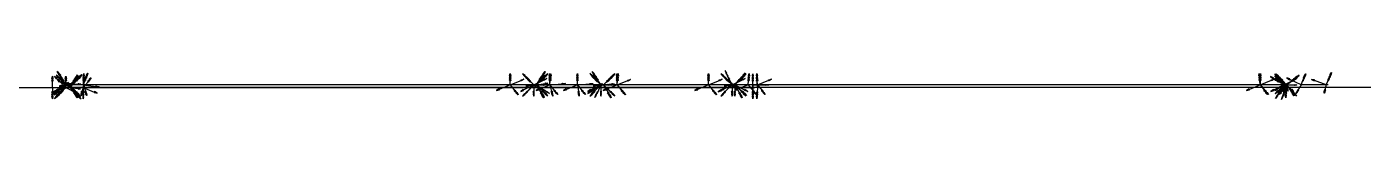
# Model space of a CAD drawing. Header units: millimetres. Extents: x -14319 to -773, y -1376 to 253.
# Drawn here: x -4047 to -2059, y -1240 to -1191 of the extents above; entities that cross this region are included whole.
import ezdxf

# ---------------------------------------------------------------- set-up
doc = ezdxf.new("R2010")
doc.units = ezdxf.units.MM
for name, color, linetype in [('AutoDetect_160_4', 1, 'Continuous'), ('AutoDetect_160_9', 1, 'Continuous'), ('AutoDetect_161_3', 1, 'Continuous'), ('AutoDetect_161_5', 1, 'Continuous'), ('AutoDetect_161_6', 1, 'Continuous'), ('AutoDetect_161_7', 1, 'Continuous'), ('AutoDetect_168_2', 1, 'Continuous'), ('AutoDetect_170_1', 1, 'Continuous'), ('AutoDetect_171_0', 1, 'Continuous'), ('AutoDetect_177_2', 1, 'Continuous'), ('AutoDetect_179_1', 1, 'Continuous'), ('AutoDetect_181_0', 1, 'Continuous'), ('AutoDetect_185_2', 1, 'Continuous'), ('AutoDetect_186_0', 1, 'Continuous'), ('AutoDetect_187_1', 1, 'Continuous'), ('AutoDetect_188_5', 1, 'Continuous'), ('AutoDetect_189_0', 1, 'Continuous'), ('AutoDetect_189_1', 1, 'Continuous'), ('AutoDetect_189_2', 1, 'Continuous'), ('AutoDetect_189_3', 1, 'Continuous'), ('AutoDetect_190_0', 1, 'Continuous'), ('AutoDetect_191_1', 1, 'Continuous'), ('AutoDetect_202_2', 1, 'Continuous'), ('AutoDetect_203_3', 1, 'Continuous'), ('AutoDetect_206_0', 1, 'Continuous'), ('AutoDetect_207_1', 1, 'Continuous'), ('AutoDetect_207_2', 1, 'Continuous'), ('AutoDetect_210_3', 1, 'Continuous'), ('AutoDetect_212_4', 1, 'Continuous')]:
    doc.layers.add(name, color=color, linetype=linetype)

# ---------------------------------------------------------------- blocks, each defined once
blk = doc.blocks.new('Kontrollpunkt')
at = {"color": 0}
for q in [(0, 6), (8, 0), (0, 0, 4)]:
    blk.add_line((0, 0), q, dxfattribs=at)
for points in [[(0.25, 8, -0.25), (-0.25, 8, -0.25), (-0.25, 8, 0.25), (0, 10, 0), (-0.25, 8, -0.25), (0.25, 8, 0.25), (0, 10, 0), (0.25, 8, -0.25), (0.25, 8, 0.25), (-0.25, 8, 0.25)], [(0.25, 6, -0.25), (-0.25, 6, -0.25), (-0.25, 6, 0.25), (0, 8, 0), (-0.25, 6, -0.25), (0.25, 6, 0.25), (0, 8, 0), (0.25, 6, -0.25), (0.25, 6, 0.25), (-0.25, 6, 0.25)], [(0.25, 0.25, 4), (-0.25, 0.25, 4), (-0.25, -0.25, 4), (0, 0, 6), (-0.25, 0.25, 4), (0.25, -0.25, 4), (0, 0, 6), (0.25, 0.25, 4), (0.25, -0.25, 4), (-0.25, -0.25, 4)], [(0.25, 0.25, 6), (-0.25, 0.25, 6), (-0.25, -0.25, 6), (0, 0, 8), (-0.25, 0.25, 6), (0.25, -0.25, 6), (0, 0, 8), (0.25, 0.25, 6), (0.25, -0.25, 6), (-0.25, -0.25, 6)], [(0.25, 0.25, 8), (-0.25, 0.25, 8), (-0.25, -0.25, 8), (0, 0, 10), (-0.25, 0.25, 8), (0.25, -0.25, 8), (0, 0, 10), (0.25, 0.25, 8), (0.25, -0.25, 8), (-0.25, -0.25, 8)], [(8, 0.25, -0.25), (8, 0.25, 0.25), (8, -0.25, 0.25), (10, 0, 0), (8, 0.25, 0.25), (8, -0.25, -0.25), (10, 0, 0), (8, 0.25, -0.25), (8, -0.25, -0.25), (8, -0.25, 0.25)]]:
    blk.add_polyline3d(points, dxfattribs=at)

msp = doc.modelspace()

# ---------------------------------------------------------------- linework, layer by layer
at = {"layer": 'AutoDetect_160_4', "color": 1}
msp.add_line((-1427.3, -1216.1, 2182.1), (-3983.3, -1216.1, 2182.1), dxfattribs=at)
at = {"layer": 'AutoDetect_160_9', "color": 1}
msp.add_line((-4733.3, -1216.1, 2182.1), (-3989.3, -1216.1, 2182.1), dxfattribs=at)
at = {"layer": 'AutoDetect_161_3', "color": 1}
msp.add_line((-2177.3, -1212.1, 2182.1), (-2994.3, -1212.1, 2182.1), dxfattribs=at)
at = {"layer": 'AutoDetect_161_5', "color": 1}
msp.add_line((-2998.3, -1212.1, 2182.1), (-3189.3, -1212.1, 2182.1), dxfattribs=at)
at = {"layer": 'AutoDetect_161_6', "color": 1}
msp.add_line((-3193.3, -1212.1, 2182.1), (-3289.3, -1212.1, 2182.1), dxfattribs=at)
at = {"layer": 'AutoDetect_161_7', "color": 1}
msp.add_line((-3293.3, -1212.1, 2182.1), (-3983.3, -1212.1, 2182.1), dxfattribs=at)
at = {"layer": 'AutoDetect_168_2', "color": 1}
for p, q in [((-2202.3, -1216.1, 2410.1), (-2963.3, -1216.1, 2470)), ((-1578.8, -1216.1, 2410.1), (-2201.5, -1216.1, 2410.1))]:
    msp.add_line(p, q, dxfattribs=at)
for points in [[(-2201.9, -1216.1, 2410.1), (-2202.3, -1216.1, 2410.1)], [(-2201.5, -1216.1, 2410.1), (-2201.9, -1216.1, 2410.1)]]:
    msp.add_spline(points, degree=3, dxfattribs=at)
at = {"layer": 'AutoDetect_170_1', "color": 1}
for p, q in [((-2202.3, -1212.1, 2410.1), (-2963.3, -1212.1, 2470)), ((-2177.3, -1212.1, 2410.1), (-2201.5, -1212.1, 2410.1))]:
    msp.add_line(p, q, dxfattribs=at)
msp.add_spline([(-2201.5, -1212.1, 2410.1), (-2201.9, -1212.1, 2410.1)], degree=3, dxfattribs=at)
at = {"layer": 'AutoDetect_171_0', "color": 1}
msp.add_line((-2111.3, -1212.1, 2235.1), (-2151.8, -1212.1, 2235.1), dxfattribs=at)
at = {"layer": 'AutoDetect_177_2', "color": 1}
msp.add_line((-2173.3, -1212.1, 2361.1), (-2173.3, -1212.1, 2261.2), dxfattribs=at)
at = {"layer": 'AutoDetect_179_1', "color": 1}
msp.add_line((-2177.3, -1212.1, 2361.1), (-2177.3, -1212.1, 2393.1), dxfattribs=at)
at = {"layer": 'AutoDetect_181_0', "color": 1}
msp.add_line((-2173.3, -1212.1, 2393.1), (-2173.3, -1212.1, 2361.1), dxfattribs=at)
at = {"layer": 'AutoDetect_185_2', "color": 1}
msp.add_line((-2177.3, -1212.1, 2261.1), (-2177.3, -1212.1, 2199.1), dxfattribs=at)
at = {"layer": 'AutoDetect_186_0', "color": 1}
msp.add_line((-2994.3, -1212.1, 2460.1), (-2994.3, -1212.1, 2194.1), dxfattribs=at)
at = {"layer": 'AutoDetect_187_1', "color": 1}
msp.add_line((-2998.3, -1212.1, 2460.1), (-2998.3, -1212.1, 2194.1), dxfattribs=at)
at = {"layer": 'AutoDetect_188_5', "color": 1}
msp.add_line((-4733.3, -1216.1, 2470.1), (-2964.3, -1216.1, 2470.1), dxfattribs=at)
at = {"layer": 'AutoDetect_189_0', "color": 1}
msp.add_line((-2964.3, -1212.1, 2470.1), (-2994.3, -1212.1, 2470.1), dxfattribs=at)
at = {"layer": 'AutoDetect_189_1', "color": 1}
msp.add_line((-2998.3, -1212.1, 2470.1), (-3189.3, -1212.1, 2470.1), dxfattribs=at)
at = {"layer": 'AutoDetect_189_2', "color": 1}
msp.add_line((-3193.3, -1212.1, 2470.1), (-3289.3, -1212.1, 2470.1), dxfattribs=at)
at = {"layer": 'AutoDetect_189_3', "color": 1}
msp.add_line((-3293.3, -1212.1, 2470.1), (-3983.3, -1212.1, 2470.1), dxfattribs=at)
at = {"layer": 'AutoDetect_190_0', "color": 1}
msp.add_line((-3189.3, -1212.1, 2451.1), (-3189.3, -1212.1, 2191.6), dxfattribs=at)
at = {"layer": 'AutoDetect_191_1', "color": 1}
msp.add_line((-3193.3, -1212.1, 2451.1), (-3193.3, -1212.1, 2191.6), dxfattribs=at)
at = {"layer": 'AutoDetect_202_2', "color": 1}
msp.add_line((-3289.3, -1212.1, 2451.1), (-3289.3, -1212.1, 2191.6), dxfattribs=at)
at = {"layer": 'AutoDetect_203_3', "color": 1}
msp.add_line((-3293.3, -1212.1, 2451.1), (-3293.3, -1212.1, 2191.6), dxfattribs=at)
at = {"layer": 'AutoDetect_206_0', "color": 1}
msp.add_line((-3983.3, -1212.1, 2451.6), (-3983.3, -1212.1, 2200.6), dxfattribs=at)
at = {"layer": 'AutoDetect_207_1', "color": 1}
msp.add_line((-3989.3, -1212.1, 2451.6), (-3989.3, -1212.1, 2272.1), dxfattribs=at)
at = {"layer": 'AutoDetect_207_2', "color": 1}
msp.add_line((-3989.3, -1212.1, 2200.6), (-3989.3, -1212.1, 2272.1), dxfattribs=at)
at = {"layer": 'AutoDetect_210_3', "color": 1}
msp.add_line((-3983.3, -1216.1, 2451.6), (-3983.3, -1216.1, 2200.6), dxfattribs=at)
at = {"layer": 'AutoDetect_212_4', "color": 1}
msp.add_line((-3989.3, -1216.1, 2451.6), (-3989.3, -1216.1, 2200.6), dxfattribs=at)

# ---------------------------------------------------------------- block references
at = {"layer": 'AutoDetect_160_4', "color": 3, "extrusion": (0.575779, -0.578134, 0.578134), "xscale": 2.362426629514812, "yscale": 2.362426629514812, "zscale": 2.362426629514812, "rotation": 294.9134050090618}
msp.add_blockref('Kontrollpunkt', (-3680.5, 2907.3, -328.9), dxfattribs=at)
at = {"layer": 'AutoDetect_160_4', "color": 3, "extrusion": (5.96467e-14, -0.707107, 0.707107), "xscale": 2.362426629514812, "yscale": 2.362426629514812, "zscale": 2.362426629514812, "rotation": 330.0675826412088}
msp.add_blockref('Kontrollpunkt', (-3963.3, 683.1, 2402.8), dxfattribs=at)
at = {"layer": 'AutoDetect_160_9', "color": 3, "extrusion": (5.96681e-14, -0.707107, 0.707107), "xscale": 2.362426629514812, "yscale": 2.362426629514812, "zscale": 2.362426629514812}
msp.add_blockref('Kontrollpunkt', (-4009.3, 683.1, 2402.8), dxfattribs=at)
at = {"layer": 'AutoDetect_160_9', "color": 3, "extrusion": (-0.575779, -0.578134, 0.578134), "xscale": 2.362426629514812, "yscale": 2.362426629514812, "zscale": 2.362426629514812, "rotation": 29.93241735877877}
msp.add_blockref('Kontrollpunkt', (-1968.5, -345.2, 4261.5), dxfattribs=at)
at = {"layer": 'AutoDetect_161_3', "color": 3, "extrusion": (0.575779, 0.578134, 0.578134), "xscale": 2.362426629514812, "yscale": 2.362426629514812, "zscale": 2.362426629514812, "rotation": 65.08659499092785}
msp.add_blockref('Kontrollpunkt', (1266.3, 3498.5, -1163.3), dxfattribs=at)
at = {"layer": 'AutoDetect_161_3', "color": 3, "extrusion": (0.060855, 0.705796, 0.705796), "xscale": 2.362426629514812, "yscale": 2.362426629514812, "zscale": 2.362426629514812, "rotation": 35.46588312456742}
msp.add_blockref('Kontrollpunkt', (2859.2, 2578.4, 503.6), dxfattribs=at)
at = {"layer": 'AutoDetect_161_3', "color": 3, "extrusion": (-3.32234e-14, 0.707107, 0.707107), "xscale": 2.362426629514812, "yscale": 2.362426629514812, "zscale": 2.362426629514812, "rotation": 29.93241735878127}
msp.add_blockref('Kontrollpunkt', (2212.3, 2400, 685.9), dxfattribs=at)
at = {"layer": 'AutoDetect_161_3', "color": 3, "extrusion": (-0.575779, 0.578134, 0.578134), "xscale": 2.362426629514812, "yscale": 2.362426629514812, "zscale": 2.362426629514812, "rotation": 330.0675826412114}
msp.add_blockref('Kontrollpunkt', (2398, 1388.7, 1814.4), dxfattribs=at)
at = {"layer": 'AutoDetect_161_5', "color": 3, "extrusion": (0.575779, 0.578134, 0.578134), "xscale": 2.362426629514812, "yscale": 2.362426629514812, "zscale": 2.362426629514812, "rotation": 65.08659499092865}
msp.add_blockref('Kontrollpunkt', (1404.5, 3578.1, -1275.5), dxfattribs=at)
at = {"layer": 'AutoDetect_161_5', "color": 3, "extrusion": (-3.31957e-14, 0.707107, 0.707107), "xscale": 2.362426629514812, "yscale": 2.362426629514812, "zscale": 2.362426629514812, "rotation": 29.93241735878192}
msp.add_blockref('Kontrollpunkt', (3169.3, 2400, 685.9), dxfattribs=at)
at = {"layer": 'AutoDetect_161_5', "color": 3, "extrusion": (-3.32789e-14, 0.707107, 0.707107), "xscale": 2.362426629514812, "yscale": 2.362426629514812, "zscale": 2.362426629514812, "rotation": 29.93241735878122}
msp.add_blockref('Kontrollpunkt', (3033.3, 2400, 685.9), dxfattribs=at)
at = {"layer": 'AutoDetect_161_5', "color": 3, "extrusion": (-0.575779, 0.578134, 0.578134), "xscale": 2.362426629514812, "yscale": 2.362426629514812, "zscale": 2.362426629514812, "rotation": 330.0675826412108}
msp.add_blockref('Kontrollpunkt', (2979.7, 1053.7, 2287.1), dxfattribs=at)
at = {"layer": 'AutoDetect_161_6', "color": 3, "extrusion": (0.575779, 0.578134, 0.578134), "xscale": 2.362426629514812, "yscale": 2.362426629514812, "zscale": 2.362426629514812, "rotation": 65.086594990928}
msp.add_blockref('Kontrollpunkt', (1475.3, 3618.9, -1333.1), dxfattribs=at)
at = {"layer": 'AutoDetect_161_6', "color": 3, "extrusion": (-3.32512e-14, 0.707107, 0.707107), "xscale": 2.362426629514812, "yscale": 2.362426629514812, "zscale": 2.362426629514812, "rotation": 29.93241735878193}
for p in [(3269.3, 2400, 685.9), (3228.3, 2400, 685.9)]:
    msp.add_blockref('Kontrollpunkt', p, dxfattribs=at)
at = {"layer": 'AutoDetect_161_6', "color": 3, "extrusion": (-0.575779, 0.578134, 0.578134), "xscale": 2.362426629514812, "yscale": 2.362426629514812, "zscale": 2.362426629514812, "rotation": 330.0675826412108}
msp.add_blockref('Kontrollpunkt', (3117.9, 974.2, 2399.4), dxfattribs=at)
at = {"layer": 'AutoDetect_161_7', "color": 3, "extrusion": (0.575779, 0.578134, 0.578134), "xscale": 2.362426629514812, "yscale": 2.362426629514812, "zscale": 2.362426629514812, "rotation": 65.08659499092877}
msp.add_blockref('Kontrollpunkt', (1967, 3902, -1732.7), dxfattribs=at)
at = {"layer": 'AutoDetect_161_7', "color": 3, "extrusion": (0.27317, 0.744146, 0.609611), "xscale": 2.362426629514812, "yscale": 2.362426629514812, "zscale": 2.362426629514812, "rotation": 25.36872160162395}
msp.add_blockref('Kontrollpunkt', (3302.8, 3255.9, -654.4), dxfattribs=at)
at = {"layer": 'AutoDetect_161_7', "color": 3, "extrusion": (-3.32789e-14, 0.707107, 0.707107), "xscale": 2.362426629514812, "yscale": 2.362426629514812, "zscale": 2.362426629514812, "rotation": 29.93241735878197}
msp.add_blockref('Kontrollpunkt', (3328.3, 2400, 685.9), dxfattribs=at)
at = {"layer": 'AutoDetect_161_7', "color": 3, "extrusion": (-0.575779, 0.578134, 0.578134), "xscale": 2.362426629514812, "yscale": 2.362426629514812, "zscale": 2.362426629514812, "rotation": 330.0675826412104}
msp.add_blockref('Kontrollpunkt', (3188.8, 933.4, 2457), dxfattribs=at)
at = {"layer": 'AutoDetect_168_2', "color": 3, "extrusion": (-0.055479, -0.707107, -0.704927), "xscale": 2.362426629514812, "yscale": 2.362426629514812, "zscale": 2.362426629514812, "rotation": 173.6490601288754}
msp.add_blockref('Kontrollpunkt', (-2856.1, 2769.6, -716.9), dxfattribs=at)
at = {"layer": 'AutoDetect_170_1', "color": 3, "extrusion": (-0.055479, 0.707107, -0.704927), "xscale": 2.362426629514812, "yscale": 2.362426629514812, "zscale": 2.362426629514812, "rotation": 155.236905309469}
for p in [(3046, 1063.2, -2433.8), (2300.7, 980.2, -2433.8)]:
    msp.add_blockref('Kontrollpunkt', p, dxfattribs=at)
at = {"layer": 'AutoDetect_170_1', "color": 3, "extrusion": (-0.575779, 0.578134, -0.578134), "xscale": 2.362426629514812, "yscale": 2.362426629514812, "zscale": 2.362426629514812, "rotation": 209.9324173587889}
msp.add_blockref('Kontrollpunkt', (2398, 2358.2, -840.4), dxfattribs=at)
at = {"layer": 'AutoDetect_171_0', "color": 3, "extrusion": (0.290582, 0.698448, 0.654013), "xscale": 2.362426629514812, "yscale": 2.362426629514812, "zscale": 2.362426629514812, "rotation": 355.1324900795334}
msp.add_blockref('Kontrollpunkt', (1521.1, 2963.2, -10.1), dxfattribs=at)
at = {"layer": 'AutoDetect_171_0', "color": 3, "extrusion": (0.325568, 0.775072, 0.541542), "xscale": 2.362426629514812, "yscale": 2.362426629514812, "zscale": 2.362426629514812, "rotation": 4.376734967386644}
msp.add_blockref('Kontrollpunkt', (1479.9, 2927.5, -417.4), dxfattribs=at)
at = {"layer": 'AutoDetect_177_2', "color": 3, "extrusion": (-0.732462, 0.673913, 0.096648), "xscale": 2.362426629514812, "yscale": 2.362426629514812, "zscale": 2.362426629514812, "rotation": 313.1257299354438}
msp.add_blockref('Kontrollpunkt', (2363.5, 2195.2, 995.5), dxfattribs=at)
at = {"layer": 'AutoDetect_177_2', "color": 3, "extrusion": (-0.672293, 0.672293, -0.309909), "xscale": 2.362426629514812, "yscale": 2.362426629514812, "zscale": 2.362426629514812, "rotation": 296.1686524661063}
msp.add_blockref('Kontrollpunkt', (2393.8, 2422.2, -74.6), dxfattribs=at)
at = {"layer": 'AutoDetect_177_2', "color": 3, "extrusion": (-0.657062, 0.46622, 0.592375), "xscale": 2.362426629514812, "yscale": 2.362426629514812, "zscale": 2.362426629514812, "rotation": 316.0868906676187}
msp.add_blockref('Kontrollpunkt', (2246.1, 1187.3, 2202.4), dxfattribs=at)
at = {"layer": 'AutoDetect_177_2', "color": 3, "extrusion": (-0.690919, 0.414395, -0.592375), "xscale": 2.362426629514812, "yscale": 2.362426629514812, "zscale": 2.362426629514812, "rotation": 250.4403459578183}
msp.add_blockref('Kontrollpunkt', (2157.3, 2637, -399.3), dxfattribs=at)
at = {"layer": 'AutoDetect_179_1', "color": 3, "extrusion": (-0.851385, 0.524541, -1.97285e-14), "xscale": 2.362426629514812, "yscale": 2.362426629514812, "zscale": 2.362426629514812, "rotation": 269.999999999999}
msp.add_blockref('Kontrollpunkt', (2174, 2364.1, 1217.9), dxfattribs=at)
at = {"layer": 'AutoDetect_179_1', "color": 3, "extrusion": (-0.850306, 0.523222, -0.056727), "xscale": 2.362426629514812, "yscale": 2.362426629514812, "zscale": 2.362426629514812, "rotation": 266.7568938618795}
msp.add_blockref('Kontrollpunkt', (2173.3, 2458.4, 1081.4), dxfattribs=at)
at = {"layer": 'AutoDetect_181_0', "color": 3, "extrusion": (0.778722, 0.620338, -0.093664), "xscale": 2.362426629514812, "yscale": 2.362426629514812, "zscale": 2.362426629514812, "rotation": 123.7993793122308}
msp.add_blockref('Kontrollpunkt', (406.1, 2152.6, -2668.4), dxfattribs=at)
at = {"layer": 'AutoDetect_181_0', "color": 3, "extrusion": (0.782414, 0.591388, 0.195162), "xscale": 2.362426629514812, "yscale": 2.362426629514812, "zscale": 2.362426629514812, "rotation": 111.5719097775323}
msp.add_blockref('Kontrollpunkt', (343.5, 2796.7, -1956.4), dxfattribs=at)
at = {"layer": 'AutoDetect_185_2', "color": 3, "extrusion": (-0.851487, 0.524377, -1.84895e-14), "xscale": 2.362426629514812, "yscale": 2.362426629514812, "zscale": 2.362426629514812, "rotation": 269.999999999999}
msp.add_blockref('Kontrollpunkt', (2173.8, 2258.1, 1218.3), dxfattribs=at)
at = {"layer": 'AutoDetect_185_2', "color": 3, "extrusion": (-0.851497, 0.52436, -1.84892e-14), "xscale": 2.362426629514812, "yscale": 2.362426629514812, "zscale": 2.362426629514812, "rotation": 269.9999999999989}
msp.add_blockref('Kontrollpunkt', (2173.7, 2219.1, 1218.4), dxfattribs=at)
at = {"layer": 'AutoDetect_185_2', "color": 3, "extrusion": (-0.847916, 0.521882, 0.093157), "xscale": 2.362426629514812, "yscale": 2.362426629514812, "zscale": 2.362426629514812, "rotation": 275.3194481775639}
msp.add_blockref('Kontrollpunkt', (2173.5, 2076, 1418.5), dxfattribs=at)
at = {"layer": 'AutoDetect_186_0', "color": 3, "extrusion": (0.702585, 0.702585, 0.11291), "xscale": 2.362426629514812, "yscale": 2.362426629514812, "zscale": 2.362426629514812, "rotation": 89.97302041261271}
msp.add_blockref('Kontrollpunkt', (1260.2, 2515.9, -2707.6), dxfattribs=at)
at = {"layer": 'AutoDetect_186_0', "color": 3, "extrusion": (0.707107, 0.707107, -1.82995e-14), "xscale": 2.362426629514812, "yscale": 2.362426629514812, "zscale": 2.362426629514812, "rotation": 89.9731929401747}
msp.add_blockref('Kontrollpunkt', (1260.2, 2425.1, -2974.3), dxfattribs=at)
at = {"layer": 'AutoDetect_186_0', "color": 3, "extrusion": (0.659065, 0.747905, -0.07919), "xscale": 2.362426629514813, "yscale": 2.362426629514813, "zscale": 2.362426629514813, "rotation": 94.52781145037078}
msp.add_blockref('Kontrollpunkt', (1445.1, 2223.6, -3074.7), dxfattribs=at)
at = {"layer": 'AutoDetect_187_1', "color": 3, "extrusion": (-0.437142, 0.896273, -0.074841), "xscale": 2.362426629514812, "yscale": 2.362426629514812, "zscale": 2.362426629514812, "rotation": 261.2761437178318}
msp.add_blockref('Kontrollpunkt', (3226.2, 2470, 40.2), dxfattribs=at)
at = {"layer": 'AutoDetect_187_1', "color": 3, "extrusion": (-0.702585, 0.702585, 0.11291), "xscale": 2.362426629514813, "yscale": 2.362426629514813, "zscale": 2.362426629514813, "rotation": 266.5156750652887}
msp.add_blockref('Kontrollpunkt', (2977.2, 2037.4, 1502.7), dxfattribs=at)
at = {"layer": 'AutoDetect_187_1', "color": 3, "extrusion": (-0.707107, 0.707107, -1.77913e-14), "xscale": 2.362426629514812, "yscale": 2.362426629514812, "zscale": 2.362426629514812, "rotation": 266.5379020657998}
msp.add_blockref('Kontrollpunkt', (2977.2, 2425.1, 1263), dxfattribs=at)
at = {"layer": 'AutoDetect_188_5', "color": 3, "extrusion": (-3.71491e-15, -0.707107, -0.707107), "xscale": 2.362426629514812, "yscale": 2.362426629514812, "zscale": 2.362426629514812, "rotation": 180}
msp.add_blockref('Kontrollpunkt', (-2967.3, 2606.5, -886.7), dxfattribs=at)
at = {"layer": 'AutoDetect_189_0', "color": 3, "extrusion": (0.575779, 0.578134, -0.578134), "xscale": 2.362426629514812, "yscale": 2.362426629514812, "zscale": 2.362426629514812, "rotation": 150.067582641223}
msp.add_blockref('Kontrollpunkt', (1266.3, 297.4, -3852.8), dxfattribs=at)
at = {"layer": 'AutoDetect_189_0', "color": 3, "extrusion": (-9.72924e-14, 0.707107, -0.707107), "xscale": 2.362426629514812, "yscale": 2.362426629514812, "zscale": 2.362426629514812, "rotation": 180}
msp.add_blockref('Kontrollpunkt', (2967.3, 889.5, -2603.7), dxfattribs=at)
at = {"layer": 'AutoDetect_189_1', "color": 3, "extrusion": (0.575779, 0.578134, -0.578134), "xscale": 2.362426629514812, "yscale": 2.362426629514812, "zscale": 2.362426629514812, "rotation": 114.9134050090743}
msp.add_blockref('Kontrollpunkt', (1404.5, 217.8, -3965.1), dxfattribs=at)
at = {"layer": 'AutoDetect_189_1', "color": 3, "extrusion": (0.060242, 0.705823, -0.705823), "xscale": 2.362426629514812, "yscale": 2.362426629514812, "zscale": 2.362426629514812, "rotation": 144.5889361436338}
msp.add_blockref('Kontrollpunkt', (3054.7, 707.1, -2789.8), dxfattribs=at)
at = {"layer": 'AutoDetect_189_1', "color": 3, "extrusion": (-9.73388e-14, 0.707107, -0.707107), "xscale": 2.362426629514812, "yscale": 2.362426629514812, "zscale": 2.362426629514812, "rotation": 150.0675826412259}
msp.add_blockref('Kontrollpunkt', (3033.3, 889.5, -2603.7), dxfattribs=at)
at = {"layer": 'AutoDetect_189_1', "color": 3, "extrusion": (-0.575779, 0.578134, -0.578134), "xscale": 2.362426629514812, "yscale": 2.362426629514812, "zscale": 2.362426629514812, "rotation": 209.9324173587952}
msp.add_blockref('Kontrollpunkt', (2979.7, 2742.1, -402.4), dxfattribs=at)
at = {"layer": 'AutoDetect_189_2', "color": 3, "extrusion": (0.487569, 0.617364, -0.617364), "xscale": 2.362426629514812, "yscale": 2.362426629514812, "zscale": 2.362426629514812, "rotation": 119.6294252343379}
msp.add_blockref('Kontrollpunkt', (1830.1, 97.3, -3877), dxfattribs=at)
at = {"layer": 'AutoDetect_189_2', "color": 3, "extrusion": (0.060493, 0.705812, -0.705812), "xscale": 2.362426629514812, "yscale": 2.362426629514812, "zscale": 2.362426629514812, "rotation": 166.1089697237959}
msp.add_blockref('Kontrollpunkt', (3153.8, 700.4, -2796.7), dxfattribs=at)
at = {"layer": 'AutoDetect_189_2', "color": 3, "extrusion": (-9.72833e-14, 0.707107, -0.707107), "xscale": 2.362426629514812, "yscale": 2.362426629514812, "zscale": 2.362426629514812, "rotation": 173.6403269080972}
msp.add_blockref('Kontrollpunkt', (3228.3, 889.5, -2603.7), dxfattribs=at)
at = {"layer": 'AutoDetect_189_2', "color": 3, "extrusion": (-0.480159, 0.620261, -0.620261), "xscale": 2.362426629514812, "yscale": 2.362426629514812, "zscale": 2.362426629514812, "rotation": 231.2968452933784}
msp.add_blockref('Kontrollpunkt', (3267, 2555.5, -750.6), dxfattribs=at)
at = {"layer": 'AutoDetect_189_3', "color": 3, "extrusion": (0.575779, 0.578134, -0.578134), "xscale": 2.362426629514812, "yscale": 2.362426629514812, "zscale": 2.362426629514812, "rotation": 114.9134050090738}
msp.add_blockref('Kontrollpunkt', (1967, -106.1, -4422.2), dxfattribs=at)
at = {"layer": 'AutoDetect_189_3', "color": 3, "extrusion": (0.033155, 0.706718, -0.706718), "xscale": 2.362426629514812, "yscale": 2.362426629514812, "zscale": 2.362426629514812, "rotation": 186.1686264659315}
msp.add_blockref('Kontrollpunkt', (3902.1, 760.7, -2733.6), dxfattribs=at)
at = {"layer": 'AutoDetect_189_3', "color": 3, "extrusion": (-9.7311e-14, 0.707107, -0.707107), "xscale": 2.362426629514812, "yscale": 2.362426629514812, "zscale": 2.362426629514812, "rotation": 150.0675826412256}
msp.add_blockref('Kontrollpunkt', (3328.3, 889.5, -2603.7), dxfattribs=at)
at = {"layer": 'AutoDetect_189_3', "color": 3, "extrusion": (-0.575779, 0.578134, -0.578134), "xscale": 2.362426629514812, "yscale": 2.362426629514812, "zscale": 2.362426629514812, "rotation": 209.9324173587954}
msp.add_blockref('Kontrollpunkt', (3188.8, 2862.5, -232.6), dxfattribs=at)
at = {"layer": 'AutoDetect_190_0', "color": 3, "extrusion": (0.70468, 0.70468, 0.082785), "xscale": 2.362426629514812, "yscale": 2.362426629514812, "zscale": 2.362426629514812, "rotation": 85.22077979443974}
msp.add_blockref('Kontrollpunkt', (1398.1, 2441.7, -2920.1), dxfattribs=at)
at = {"layer": 'AutoDetect_190_0', "color": 3, "extrusion": (0.707107, 0.707107, -2.87094e-14), "xscale": 2.362426629514812, "yscale": 2.362426629514812, "zscale": 2.362426629514812, "rotation": 89.97787939474449}
for p in [(1398.1, 2416.1, -3112.2), (1398.1, 2211.6, -3112.2)]:
    msp.add_blockref('Kontrollpunkt', p, dxfattribs=at)
at = {"layer": 'AutoDetect_190_0', "color": 3, "extrusion": (0.70523, 0.70523, -0.072816), "xscale": 2.362426629514812, "yscale": 2.362426629514812, "zscale": 2.362426629514812, "rotation": 94.16467504972375}
msp.add_blockref('Kontrollpunkt', (1398.1, 2217.9, -3282.4), dxfattribs=at)
at = {"layer": 'AutoDetect_191_1', "color": 3, "extrusion": (-0.547681, 0.836687, -1.50852e-14), "xscale": 2.362426629514812, "yscale": 2.362426629514812, "zscale": 2.362426629514812, "rotation": 264.6417759221604}
msp.add_blockref('Kontrollpunkt', (3335.6, 2416.1, 734.8), dxfattribs=at)
at = {"layer": 'AutoDetect_191_1', "color": 3, "extrusion": (-0.70468, 0.70468, 0.082785), "xscale": 2.362426629514812, "yscale": 2.362426629514812, "zscale": 2.362426629514812, "rotation": 269.6536654635943}
msp.add_blockref('Kontrollpunkt', (3115, 2068.1, 1577.6), dxfattribs=at)
at = {"layer": 'AutoDetect_191_1', "color": 3, "extrusion": (-0.707107, 0.707107, -8.40994e-15), "xscale": 2.362426629514812, "yscale": 2.362426629514812, "zscale": 2.362426629514812, "rotation": 265.6688542008014}
msp.add_blockref('Kontrollpunkt', (3115, 2211.6, 1400.9), dxfattribs=at)
at = {"layer": 'AutoDetect_191_1', "color": 3, "extrusion": (-0.524127, 0.777267, -0.348061), "xscale": 2.362426629514812, "yscale": 2.362426629514812, "zscale": 2.362426629514812, "rotation": 242.6987928382692}
msp.add_blockref('Kontrollpunkt', (3325.2, 2569.4, -121.5), dxfattribs=at)
at = {"layer": 'AutoDetect_202_2', "color": 3, "extrusion": (0.547681, 0.836687, -1.72015e-14), "xscale": 2.362426629514812, "yscale": 2.362426629514812, "zscale": 2.362426629514812, "rotation": 95.35788107446724}
msp.add_blockref('Kontrollpunkt', (2088.3, 2416.1, -2815.6), dxfattribs=at)
at = {"layer": 'AutoDetect_202_2', "color": 3, "extrusion": (0.70468, 0.70468, 0.082785), "xscale": 2.362426629514812, "yscale": 2.362426629514812, "zscale": 2.362426629514812, "rotation": 90.34600792341327}
msp.add_blockref('Kontrollpunkt', (1468.8, 2447.5, -2990.6), dxfattribs=at)
at = {"layer": 'AutoDetect_202_2', "color": 3, "extrusion": (0.524134, 0.777263, -0.348061), "xscale": 2.362426629514812, "yscale": 2.362426629514812, "zscale": 2.362426629514812, "rotation": 117.3008007289309}
msp.add_blockref('Kontrollpunkt', (2049.5, 1307.9, -3519.2), dxfattribs=at)
at = {"layer": 'AutoDetect_202_2', "color": 3, "extrusion": (0.707107, 0.707107, -1.42039e-14), "xscale": 2.362426629514812, "yscale": 2.362426629514812, "zscale": 2.362426629514812, "rotation": 94.33086098463873}
msp.add_blockref('Kontrollpunkt', (1468.8, 2211.6, -3182.9), dxfattribs=at)
at = {"layer": 'AutoDetect_203_3', "color": 3, "extrusion": (-0.70468, 0.70468, 0.082785), "xscale": 2.362426629514812, "yscale": 2.362426629514812, "zscale": 2.362426629514812, "rotation": 274.7792202057264}
msp.add_blockref('Kontrollpunkt', (3185.8, 2062.2, 1648), dxfattribs=at)
at = {"layer": 'AutoDetect_203_3', "color": 3, "extrusion": (-0.707107, 0.707107, -2.2916e-14), "xscale": 2.362426629514812, "yscale": 2.362426629514812, "zscale": 2.362426629514812, "rotation": 270.0221206052572}
for p in [(3185.8, 2416.1, 1471.6), (3185.8, 2211.6, 1471.6)]:
    msp.add_blockref('Kontrollpunkt', p, dxfattribs=at)
at = {"layer": 'AutoDetect_203_3', "color": 3, "extrusion": (-0.70523, 0.70523, -0.072816), "xscale": 2.362426629514812, "yscale": 2.362426629514812, "zscale": 2.362426629514812, "rotation": 265.8353249502516}
msp.add_blockref('Kontrollpunkt', (3185.8, 2551.7, 1289.3), dxfattribs=at)
at = {"layer": 'AutoDetect_206_0', "color": 3, "extrusion": (0.748403, 0.658529, 0.078952), "xscale": 2.362426629514812, "yscale": 2.362426629514812, "zscale": 2.362426629514812, "rotation": 84.53072246004409}
msp.add_blockref('Kontrollpunkt', (1721.4, 2493, -3605.5), dxfattribs=at)
at = {"layer": 'AutoDetect_206_0', "color": 3, "extrusion": (0.757468, 0.652872, -1.79754e-14), "xscale": 2.362426629514812, "yscale": 2.362426629514812, "zscale": 2.362426629514812, "rotation": 89.19344824045866}
msp.add_blockref('Kontrollpunkt', (1682.5, 2416.6, -3808.5), dxfattribs=at)
at = {"layer": 'AutoDetect_206_0', "color": 3, "extrusion": (0.761564, 0.648089, -1.78592e-14), "xscale": 2.362426629514812, "yscale": 2.362426629514812, "zscale": 2.362426629514812, "rotation": 89.19344824045864}
msp.add_blockref('Kontrollpunkt', (1658.5, 2220.6, -3819), dxfattribs=at)
at = {"layer": 'AutoDetect_206_0', "color": 3, "extrusion": (0.761941, 0.642746, -0.079526), "xscale": 2.362426629514812, "yscale": 2.362426629514812, "zscale": 2.362426629514812, "rotation": 93.83793930850861}
msp.add_blockref('Kontrollpunkt', (1641.9, 2139.5, -4009), dxfattribs=at)
at = {"layer": 'AutoDetect_207_1', "color": 3, "extrusion": (-0.524561, 0.849791, 0.051872), "xscale": 2.362426629514812, "yscale": 2.362426629514812, "zscale": 2.362426629514812, "rotation": 257.3546423097164}
msp.add_blockref('Kontrollpunkt', (4031.3, 2233.8, 1181.5), dxfattribs=at)
at = {"layer": 'AutoDetect_207_1', "color": 3, "extrusion": (-0.546443, 0.834877, 0.066184), "xscale": 2.362426629514812, "yscale": 2.362426629514812, "zscale": 2.362426629514812, "rotation": 262.8952345414203}
msp.add_blockref('Kontrollpunkt', (4001.7, 2368.7, 1330.2), dxfattribs=at)
at = {"layer": 'AutoDetect_207_1', "color": 3, "extrusion": (-0.435362, 0.74007, 0.512597), "xscale": 2.362426629514812, "yscale": 2.362426629514812, "zscale": 2.362426629514812, "rotation": 287.6234195433431}
msp.add_blockref('Kontrollpunkt', (4053, 1449.5, 2004.4), dxfattribs=at)
at = {"layer": 'AutoDetect_207_1', "color": 3, "extrusion": (-0.515682, 0.792514, 0.325568), "xscale": 2.362426629514812, "yscale": 2.362426629514812, "zscale": 2.362426629514812, "rotation": 278.2666316922062}
msp.add_blockref('Kontrollpunkt', (4004.8, 1907.3, 1883.4), dxfattribs=at)
at = {"layer": 'AutoDetect_207_2', "color": 3, "extrusion": (-0.520398, 0.853223, -0.034577), "xscale": 2.362426629514812, "yscale": 2.362426629514812, "zscale": 2.362426629514812, "rotation": 266.7553183162698}
msp.add_blockref('Kontrollpunkt', (4036.9, 2235.3, 965.8), dxfattribs=at)
at = {"layer": 'AutoDetect_207_2', "color": 3, "extrusion": (-0.524499, 0.834861, -0.167058), "xscale": 2.362426629514812, "yscale": 2.362426629514812, "zscale": 2.362426629514812, "rotation": 261.8854459697547}
msp.add_blockref('Kontrollpunkt', (4022.7, 2395.4, 705.6), dxfattribs=at)
at = {"layer": 'AutoDetect_207_2', "color": 3, "extrusion": (-0.610618, 0.610618, -0.504273), "xscale": 2.362426629514812, "yscale": 2.362426629514812, "zscale": 2.362426629514812, "rotation": 260.5592898408375}
msp.add_blockref('Kontrollpunkt', (3677.9, 2952.3, 550.1), dxfattribs=at)
at = {"layer": 'AutoDetect_210_3', "color": 3, "extrusion": (0.706548, -0.706548, -0.039741), "xscale": 2.362426629514812, "yscale": 2.362426629514812, "zscale": 2.362426629514812, "rotation": 270.000000000001}
msp.add_blockref('Kontrollpunkt', (-3676.5, 2371.9, -2052.6), dxfattribs=at)
at = {"layer": 'AutoDetect_210_3', "color": 3, "extrusion": (0.706548, -0.706548, 0.039741), "xscale": 2.362426629514812, "yscale": 2.362426629514812, "zscale": 2.362426629514812, "rotation": 272.2776089571112}
msp.add_blockref('Kontrollpunkt', (-3676.5, 2276.6, -1867.7), dxfattribs=at)
at = {"layer": 'AutoDetect_212_4', "color": 3, "extrusion": (-0.706548, -0.706548, -0.039741), "xscale": 2.362426629514812, "yscale": 2.362426629514812, "zscale": 2.362426629514812, "rotation": 89.99999999999895}
msp.add_blockref('Kontrollpunkt', (-1961, 2595.9, 3580.4), dxfattribs=at)
at = {"layer": 'AutoDetect_212_4', "color": 3, "extrusion": (-0.706548, -0.706548, 0.039741), "xscale": 2.362426629514813, "yscale": 2.362426629514813, "zscale": 2.362426629514813, "rotation": 87.72239104289419}
msp.add_blockref('Kontrollpunkt', (-1961, 2052.5, 3765.3), dxfattribs=at)

doc.saveas('drawing.dxf')
